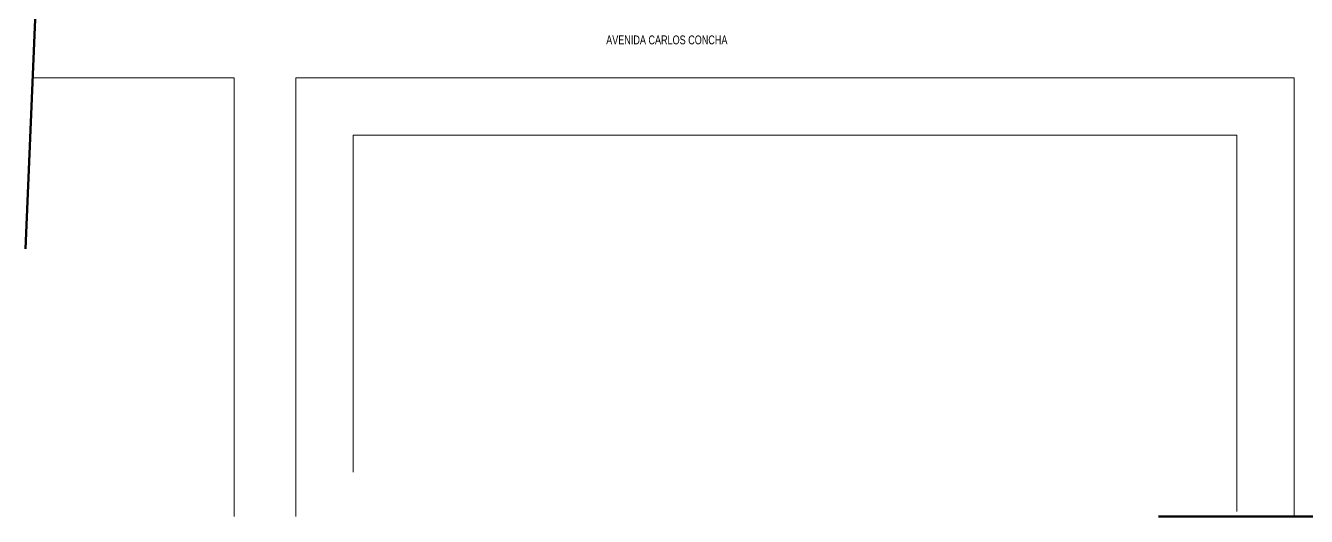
# Model space of a CAD drawing. Header units: centimetres. Extents: x 56177 to 99483, y 493 to 15482.
# Drawn here: x 77347 to 91845, y 834 to 6389 of the extents above; entities that cross this region are included whole.
import ezdxf

# ---------------------------------------------------------------- set-up
doc = ezdxf.new("R2010")
doc.units = ezdxf.units.CM
doc.header["$MEASUREMENT"] = 0
doc.layers.add('0.12 MOBILIARIO BLOQUES', color=251, linetype='Continuous', lineweight=13, true_color=0x616161)
doc.layers.add('0.15 TEXTOS', color=212, linetype='Continuous', lineweight=20)
doc.layers.add('0.5 MUROS', color=1, linetype='Continuous', lineweight=50)
doc.styles.add('NICOLAS 2', font='swisscl.ttf')

msp = doc.modelspace()

# ---------------------------------------------------------------- linework, layer by layer
at = {"layer": '0.12 MOBILIARIO BLOQUES'}
for p, q in [((79705.39, 5799.1), (77425.96, 5799.1)), ((79705.39, 5799.1), (79705.39, 833.84)), ((91705.39, 5799.1), (80405.39, 5799.1)), ((80405.39, 5799.1), (80405.39, 833.84)), ((91705.39, 5799.1), (91705.39, 833.84)), ((81055.39, 5149.1), (81055.39, 1334.18)), ((91055.39, 5149.1), (81055.39, 5149.1)), ((91055.39, 5149.1), (91055.39, 889.29))]:
    msp.add_line(p, q, dxfattribs=at)
at = {"layer": '0.5 MUROS', "ltscale": 10}
for p, q in [((77484.97, 7237.53), (77346.52, 3862.84)), ((93055.39, 833.84), (90168.78, 833.84))]:
    msp.add_line(p, q, dxfattribs=at)

# ---------------------------------------------------------------- texts
at = {"layer": '0.15 TEXTOS', "insert": (83918.56, 6277.18), "char_height": 100, "width": 2032.6798, "attachment_point": 1, "style": 'NICOLAS 2'}
msp.add_mtext('AVENIDA CARLOS CONCHA', dxfattribs=at)

doc.saveas('drawing.dxf')
